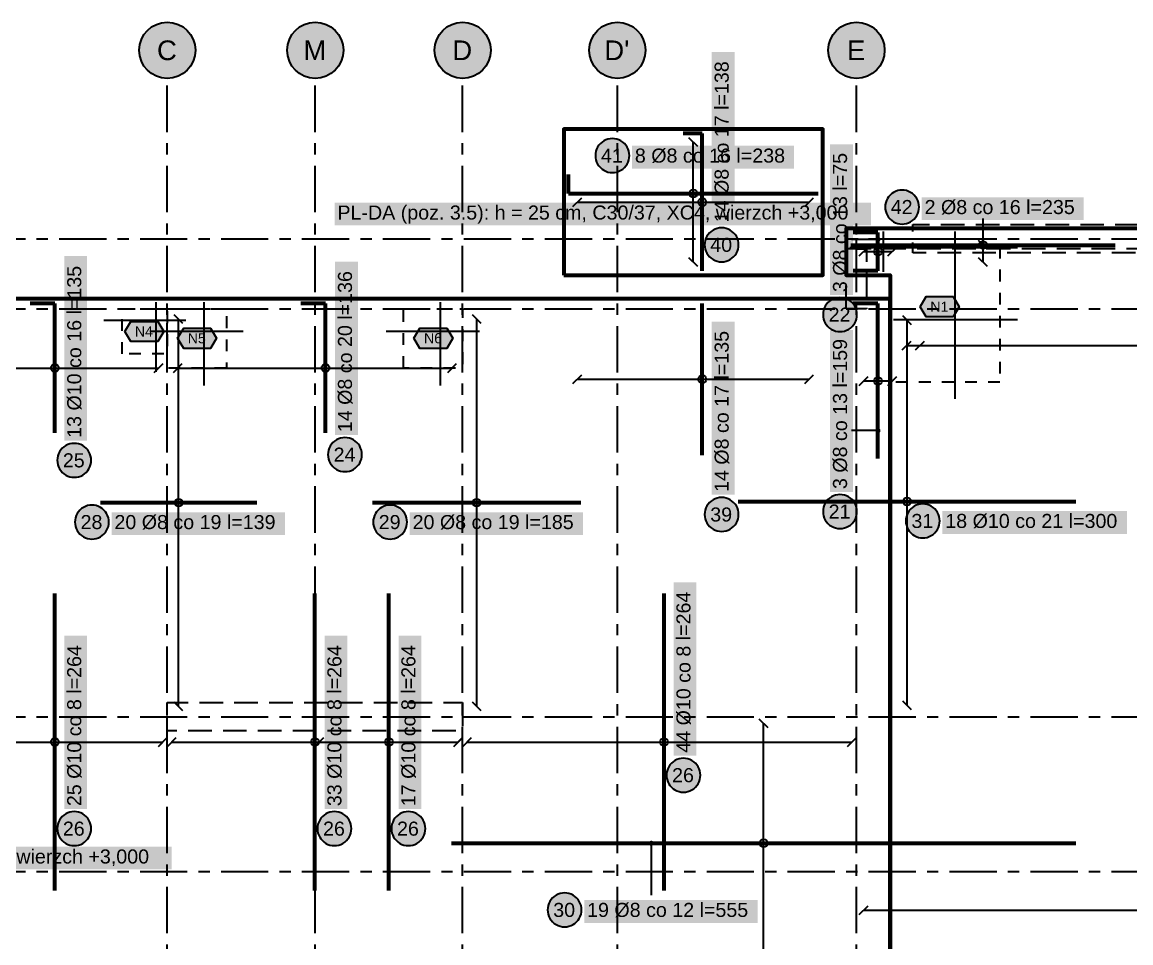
# Model space of a CAD drawing. Header units: metres. Extents: x -3.5 to 19.4, y -3 to 11.3.
# Drawn here: x 4.58 to 14.44, y 3.11 to 11.3 of the extents above; entities that cross this region are included whole.
import ezdxf

# ---------------------------------------------------------------- set-up
doc = ezdxf.new("R2010")
doc.units = ezdxf.units.M
for name, pattern in [('KRESKOWA', [5.25, 4.2, -1.05]), ('KRESKOWA_DROBNA', [3.15, 2.1, -1.05]), ('PUNKTOWA', [10.5, 8.4, -1.05, 0, -1.05])]:
    doc.linetypes.add(name, pattern=pattern)
for name, color, linetype, lineweight in [('A-MASKA', 7, 'Continuous', 18), ('A-OPISY', 2, 'Continuous', 25), ('K-KONSTR', 7, 'Continuous', 50), ('K-OSIE', 1, 'PUNKTOWA', 25), ('K-ZBROJENIE', 1, 'Continuous', 100), ('K-ZBROJENIE-OPIS', 2, 'Continuous', 25)]:
    doc.layers.add(name, color=color, linetype=linetype, lineweight=lineweight)
doc.styles.add('PL_ARIAL', font='arial.ttf')

msp = doc.modelspace()

# ---------------------------------------------------------------- hatches: boundary and pattern name
at = {"layer": 'A-MASKA', "true_color": 0xffffff}
for points in [[(10.9168, 9.4954), (10.9168, 11.0354), (10.7143, 11.0354), (10.7143, 9.4954)], [(10.0056, 9.9988), (11.4444, 9.9988), (11.4444, 10.2013), (10.0056, 10.2013)], [(11.9688, 8.8749), (11.9688, 10.2127), (11.7662, 10.2127), (11.7662, 8.8749)], [(7.3619, 9.4925), (12.1281, 9.4925), (12.1281, 9.695), (7.3619, 9.695)], [(12.5806, 9.5412), (14.0194, 9.5412), (14.0194, 9.7438), (12.5806, 9.7438)], [(5.1625, 7.5795), (5.1625, 9.2205), (4.96, 9.2205), (4.96, 7.5795)], [(7.5688, 7.63), (7.5688, 9.17), (7.3662, 9.17), (7.3662, 7.63)], [(10.9168, 7.098), (10.9168, 8.638), (10.7143, 8.638), (10.7143, 7.098)], [(11.9688, 7.124), (11.9688, 8.5628), (11.7662, 8.5628), (11.7662, 7.124)], [(5.38, 6.7406), (6.92, 6.7406), (6.92, 6.9431), (5.38, 6.9431)], [(8.03, 6.7406), (9.57, 6.7406), (9.57, 6.9431), (8.03, 6.9431)], [(12.7645, 6.7507), (14.4055, 6.7507), (14.4055, 6.9532), (12.7645, 6.9532)], [(10.5773, 4.7802), (10.5773, 6.3202), (10.3748, 6.3202), (10.3748, 4.7802)], [(5.1625, 4.305), (5.1625, 5.845), (4.96, 5.845), (4.96, 4.305)], [(7.475, 4.305), (7.475, 5.845), (7.2725, 5.845), (7.2725, 4.305)], [(8.1325, 4.305), (8.1325, 5.845), (7.93, 5.845), (7.93, 4.305)], [(1.3399, 3.7675), (5.9141, 3.7675), (5.9141, 3.97), (1.3399, 3.97)], [(9.581, 3.2925), (11.121, 3.2925), (11.121, 3.495), (9.581, 3.495)]]:
    msp.add_hatch(color=7, dxfattribs=at).paths.add_polyline_path(points)
at = {"layer": 'K-OSIE', "true_color": 0xffffff}
for points in [[(6.125, 11.05), (6.1229, 11.0826), (6.1165, 11.1147), (6.106, 11.1457), (6.0915, 11.175), (6.0733, 11.2022), (6.0518, 11.2268), (6.0272, 11.2483), (6, 11.2665), (5.9707, 11.281), (5.9397, 11.2915), (5.9076, 11.2979), (5.875, 11.3), (5.8424, 11.2979), (5.8103, 11.2915), (5.7793, 11.281), (5.75, 11.2665), (5.7228, 11.2483), (5.6982, 11.2268), (5.6767, 11.2022), (5.6585, 11.175), (5.644, 11.1457), (5.6335, 11.1147), (5.6271, 11.0826), (5.625, 11.05), (5.6271, 11.0174), (5.6335, 10.9853), (5.644, 10.9543), (5.6585, 10.925), (5.6767, 10.8978), (5.6982, 10.8732), (5.7228, 10.8517), (5.75, 10.8335), (5.7793, 10.819), (5.8103, 10.8085), (5.8424, 10.8021), (5.875, 10.8), (5.9076, 10.8021), (5.9397, 10.8085), (5.9707, 10.819), (6, 10.8335), (6.0272, 10.8517), (6.0518, 10.8732), (6.0733, 10.8978), (6.0915, 10.925), (6.106, 10.9543), (6.1165, 10.9853), (6.1229, 11.0174)], [(7.44, 11.05), (7.4379, 11.0826), (7.4315, 11.1147), (7.421, 11.1457), (7.4065, 11.175), (7.3883, 11.2022), (7.3668, 11.2268), (7.3422, 11.2483), (7.315, 11.2665), (7.2857, 11.281), (7.2547, 11.2915), (7.2226, 11.2979), (7.19, 11.3), (7.1574, 11.2979), (7.1253, 11.2915), (7.0943, 11.281), (7.065, 11.2665), (7.0378, 11.2483), (7.0132, 11.2268), (6.9917, 11.2022), (6.9735, 11.175), (6.959, 11.1457), (6.9485, 11.1147), (6.9421, 11.0826), (6.94, 11.05), (6.9421, 11.0174), (6.9485, 10.9853), (6.959, 10.9543), (6.9735, 10.925), (6.9917, 10.8978), (7.0132, 10.8732), (7.0378, 10.8517), (7.065, 10.8335), (7.0943, 10.819), (7.1253, 10.8085), (7.1574, 10.8021), (7.19, 10.8), (7.2226, 10.8021), (7.2547, 10.8085), (7.2857, 10.819), (7.315, 10.8335), (7.3422, 10.8517), (7.3668, 10.8732), (7.3883, 10.8978), (7.4065, 10.925), (7.421, 10.9543), (7.4315, 10.9853), (7.4379, 11.0174)], [(8.75, 11.05), (8.7479, 11.0826), (8.7415, 11.1147), (8.731, 11.1457), (8.7165, 11.175), (8.6983, 11.2022), (8.6768, 11.2268), (8.6522, 11.2483), (8.625, 11.2665), (8.5957, 11.281), (8.5647, 11.2915), (8.5326, 11.2979), (8.5, 11.3), (8.4674, 11.2979), (8.4353, 11.2915), (8.4043, 11.281), (8.375, 11.2665), (8.3478, 11.2483), (8.3232, 11.2268), (8.3017, 11.2022), (8.2835, 11.175), (8.269, 11.1457), (8.2585, 11.1147), (8.2521, 11.0826), (8.25, 11.05), (8.2521, 11.0174), (8.2585, 10.9853), (8.269, 10.9543), (8.2835, 10.925), (8.3017, 10.8978), (8.3232, 10.8732), (8.3478, 10.8517), (8.375, 10.8335), (8.4043, 10.819), (8.4353, 10.8085), (8.4674, 10.8021), (8.5, 10.8), (8.5326, 10.8021), (8.5647, 10.8085), (8.5957, 10.819), (8.625, 10.8335), (8.6522, 10.8517), (8.6768, 10.8732), (8.6983, 10.8978), (8.7165, 10.925), (8.731, 10.9543), (8.7415, 10.9853), (8.7479, 11.0174)], [(10.125, 11.05), (10.1229, 11.0826), (10.1165, 11.1147), (10.106, 11.1457), (10.0915, 11.175), (10.0733, 11.2022), (10.0518, 11.2268), (10.0272, 11.2483), (10, 11.2665), (9.9707, 11.281), (9.9397, 11.2915), (9.9076, 11.2979), (9.875, 11.3), (9.8424, 11.2979), (9.8103, 11.2915), (9.7793, 11.281), (9.75, 11.2665), (9.7228, 11.2483), (9.6982, 11.2268), (9.6767, 11.2022), (9.6585, 11.175), (9.644, 11.1457), (9.6335, 11.1147), (9.6271, 11.0826), (9.625, 11.05), (9.6271, 11.0174), (9.6335, 10.9853), (9.644, 10.9543), (9.6585, 10.925), (9.6767, 10.8978), (9.6982, 10.8732), (9.7228, 10.8517), (9.75, 10.8335), (9.7793, 10.819), (9.8103, 10.8085), (9.8424, 10.8021), (9.875, 10.8), (9.9076, 10.8021), (9.9397, 10.8085), (9.9707, 10.819), (10, 10.8335), (10.0272, 10.8517), (10.0518, 10.8732), (10.0733, 10.8978), (10.0915, 10.925), (10.106, 10.9543), (10.1165, 10.9853), (10.1229, 11.0174)], [(12.25, 11.05), (12.2479, 11.0826), (12.2415, 11.1147), (12.231, 11.1457), (12.2165, 11.175), (12.1983, 11.2022), (12.1768, 11.2268), (12.1522, 11.2483), (12.125, 11.2665), (12.0957, 11.281), (12.0647, 11.2915), (12.0326, 11.2979), (12, 11.3), (11.9674, 11.2979), (11.9353, 11.2915), (11.9043, 11.281), (11.875, 11.2665), (11.8478, 11.2483), (11.8232, 11.2268), (11.8017, 11.2022), (11.7835, 11.175), (11.769, 11.1457), (11.7585, 11.1147), (11.7521, 11.0826), (11.75, 11.05), (11.7521, 11.0174), (11.7585, 10.9853), (11.769, 10.9543), (11.7835, 10.925), (11.8017, 10.8978), (11.8232, 10.8732), (11.8478, 10.8517), (11.875, 10.8335), (11.9043, 10.819), (11.9353, 10.8085), (11.9674, 10.8021), (12, 10.8), (12.0326, 10.8021), (12.0647, 10.8085), (12.0957, 10.819), (12.125, 10.8335), (12.1522, 10.8517), (12.1768, 10.8732), (12.1983, 10.8978), (12.2165, 10.925), (12.231, 10.9543), (12.2415, 10.9853), (12.2479, 11.0174)]]:
    msp.add_hatch(color=7, dxfattribs=at).paths.add_polyline_path(points)
at = {"layer": 'K-ZBROJENIE-OPIS', "true_color": 0xffffff}
for points in [[(9.9816, 10.1138), (9.9803, 10.1335), (9.9765, 10.1528), (9.9701, 10.1716), (9.9614, 10.1893), (9.9504, 10.2057), (9.9374, 10.2206), (9.9225, 10.2336), (9.9061, 10.2446), (9.8884, 10.2533), (9.8697, 10.2596), (9.8503, 10.2635), (9.8306, 10.2648), (9.8108, 10.2635), (9.7915, 10.2596), (9.7728, 10.2533), (9.755, 10.2446), (9.7386, 10.2336), (9.7238, 10.2206), (9.7107, 10.2057), (9.6998, 10.1893), (9.691, 10.1716), (9.6847, 10.1528), (9.6808, 10.1335), (9.6795, 10.1138), (9.6808, 10.094), (9.6847, 10.0747), (9.691, 10.0559), (9.6998, 10.0382), (9.7107, 10.0218), (9.7238, 10.0069), (9.7386, 9.9939), (9.755, 9.9829), (9.7728, 9.9742), (9.7915, 9.9679), (9.8108, 9.964), (9.8306, 9.9627), (9.8503, 9.964), (9.8697, 9.9679), (9.8884, 9.9742), (9.9061, 9.9829), (9.9225, 9.9939), (9.9374, 10.0069), (9.9504, 10.0218), (9.9614, 10.0382), (9.9701, 10.0559), (9.9765, 10.0747), (9.9803, 10.094)], [(12.5566, 9.6562), (12.5553, 9.676), (12.5515, 9.6953), (12.5451, 9.7141), (12.5364, 9.7318), (12.5254, 9.7482), (12.5124, 9.7631), (12.4975, 9.7761), (12.4811, 9.7871), (12.4634, 9.7958), (12.4447, 9.8021), (12.4253, 9.806), (12.4056, 9.8073), (12.3858, 9.806), (12.3665, 9.8021), (12.3478, 9.7958), (12.33, 9.7871), (12.3136, 9.7761), (12.2988, 9.7631), (12.2857, 9.7482), (12.2748, 9.7318), (12.266, 9.7141), (12.2597, 9.6953), (12.2558, 9.676), (12.2545, 9.6562), (12.2558, 9.6365), (12.2597, 9.6172), (12.266, 9.5984), (12.2748, 9.5807), (12.2857, 9.5643), (12.2988, 9.5494), (12.3136, 9.5364), (12.33, 9.5254), (12.3478, 9.5167), (12.3665, 9.5104), (12.3858, 9.5065), (12.4056, 9.5052), (12.4253, 9.5065), (12.4447, 9.5104), (12.4634, 9.5167), (12.4811, 9.5254), (12.4975, 9.5364), (12.5124, 9.5494), (12.5254, 9.5643), (12.5364, 9.5807), (12.5451, 9.5984), (12.5515, 9.6172), (12.5553, 9.6365)], [(10.9528, 9.3204), (10.9515, 9.3402), (10.9477, 9.3595), (10.9413, 9.3782), (10.9326, 9.396), (10.9216, 9.4124), (10.9086, 9.4272), (10.8937, 9.4403), (10.8773, 9.4512), (10.8596, 9.46), (10.8409, 9.4663), (10.8215, 9.4702), (10.8018, 9.4715), (10.7821, 9.4702), (10.7627, 9.4663), (10.744, 9.46), (10.7263, 9.4512), (10.7098, 9.4403), (10.695, 9.4272), (10.682, 9.4124), (10.671, 9.396), (10.6622, 9.3782), (10.6559, 9.3595), (10.652, 9.3402), (10.6507, 9.3204), (10.652, 9.3007), (10.6559, 9.2813), (10.6622, 9.2626), (10.671, 9.2449), (10.682, 9.2285), (10.695, 9.2136), (10.7098, 9.2006), (10.7263, 9.1896), (10.744, 9.1809), (10.7627, 9.1745), (10.7821, 9.1707), (10.8018, 9.1694), (10.8215, 9.1707), (10.8409, 9.1745), (10.8596, 9.1809), (10.8773, 9.1896), (10.8937, 9.2006), (10.9086, 9.2136), (10.9216, 9.2285), (10.9326, 9.2449), (10.9413, 9.2626), (10.9477, 9.2813), (10.9515, 9.3007)], [(12.0048, 8.6999), (12.0035, 8.7196), (11.9996, 8.739), (11.9933, 8.7577), (11.9846, 8.7754), (11.9736, 8.7918), (11.9606, 8.8067), (11.9457, 8.8197), (11.9293, 8.8307), (11.9116, 8.8394), (11.8928, 8.8458), (11.8735, 8.8496), (11.8537, 8.8509), (11.834, 8.8496), (11.8147, 8.8458), (11.7959, 8.8394), (11.7782, 8.8307), (11.7618, 8.8197), (11.7469, 8.8067), (11.7339, 8.7918), (11.7229, 8.7754), (11.7142, 8.7577), (11.7079, 8.739), (11.704, 8.7196), (11.7027, 8.6999), (11.704, 8.6802), (11.7079, 8.6608), (11.7142, 8.6421), (11.7229, 8.6244), (11.7339, 8.6079), (11.7469, 8.5931), (11.7618, 8.5801), (11.7782, 8.5691), (11.7959, 8.5603), (11.8147, 8.554), (11.834, 8.5501), (11.8537, 8.5488), (11.8735, 8.5501), (11.8928, 8.554), (11.9116, 8.5603), (11.9293, 8.5691), (11.9457, 8.5801), (11.9606, 8.5931), (11.9736, 8.6079), (11.9846, 8.6244), (11.9933, 8.6421), (11.9996, 8.6608), (12.0035, 8.6802)], [(12.5664, 8.77), (12.6204, 8.86), (12.8596, 8.86), (12.9136, 8.77), (12.8596, 8.68), (12.6204, 8.68)], [(5.4964, 8.55), (5.5504, 8.64), (5.7896, 8.64), (5.8436, 8.55), (5.7896, 8.46), (5.5504, 8.46)], [(5.9664, 8.49), (6.0204, 8.58), (6.2596, 8.58), (6.3136, 8.49), (6.2596, 8.4), (6.0204, 8.4)], [(8.0664, 8.49), (8.1204, 8.58), (8.3596, 8.58), (8.4136, 8.49), (8.3596, 8.4), (8.1204, 8.4)], [(7.6048, 7.455), (7.6035, 7.4748), (7.5996, 7.4941), (7.5933, 7.5128), (7.5846, 7.5306), (7.5736, 7.547), (7.5606, 7.5618), (7.5457, 7.5749), (7.5293, 7.5858), (7.5116, 7.5946), (7.4928, 7.6009), (7.4735, 7.6048), (7.4538, 7.6061), (7.434, 7.6048), (7.4147, 7.6009), (7.3959, 7.5946), (7.3782, 7.5858), (7.3618, 7.5749), (7.3469, 7.5618), (7.3339, 7.547), (7.3229, 7.5306), (7.3142, 7.5128), (7.3079, 7.4941), (7.304, 7.4748), (7.3027, 7.455), (7.304, 7.4353), (7.3079, 7.4159), (7.3142, 7.3972), (7.3229, 7.3795), (7.3339, 7.3631), (7.3469, 7.3482), (7.3618, 7.3352), (7.3782, 7.3242), (7.3959, 7.3155), (7.4147, 7.3091), (7.434, 7.3053), (7.4538, 7.304), (7.4735, 7.3053), (7.4928, 7.3091), (7.5116, 7.3155), (7.5293, 7.3242), (7.5457, 7.3352), (7.5606, 7.3482), (7.5736, 7.3631), (7.5846, 7.3795), (7.5933, 7.3972), (7.5996, 7.4159), (7.6035, 7.4353)], [(5.1985, 7.4045), (5.1972, 7.4242), (5.1934, 7.4436), (5.187, 7.4623), (5.1783, 7.48), (5.1673, 7.4965), (5.1543, 7.5113), (5.1394, 7.5243), (5.123, 7.5353), (5.1053, 7.5441), (5.0866, 7.5504), (5.0672, 7.5543), (5.0475, 7.5556), (5.0278, 7.5543), (5.0084, 7.5504), (4.9897, 7.5441), (4.972, 7.5353), (4.9556, 7.5243), (4.9407, 7.5113), (4.9277, 7.4965), (4.9167, 7.48), (4.908, 7.4623), (4.9016, 7.4436), (4.8978, 7.4242), (4.8965, 7.4045), (4.8978, 7.3848), (4.9016, 7.3654), (4.908, 7.3467), (4.9167, 7.329), (4.9277, 7.3126), (4.9407, 7.2977), (4.9556, 7.2847), (4.972, 7.2737), (4.9897, 7.265), (5.0084, 7.2586), (5.0278, 7.2548), (5.0475, 7.2535), (5.0672, 7.2548), (5.0866, 7.2586), (5.1053, 7.265), (5.123, 7.2737), (5.1394, 7.2847), (5.1543, 7.2977), (5.1673, 7.3126), (5.1783, 7.329), (5.187, 7.3467), (5.1934, 7.3654), (5.1972, 7.3848)], [(12.0048, 6.949), (12.0035, 6.9687), (11.9996, 6.9881), (11.9933, 7.0068), (11.9846, 7.0245), (11.9736, 7.0409), (11.9606, 7.0558), (11.9457, 7.0688), (11.9293, 7.0798), (11.9116, 7.0885), (11.8928, 7.0949), (11.8735, 7.0987), (11.8537, 7.1), (11.834, 7.0987), (11.8147, 7.0949), (11.7959, 7.0885), (11.7782, 7.0798), (11.7618, 7.0688), (11.7469, 7.0558), (11.7339, 7.0409), (11.7229, 7.0245), (11.7142, 7.0068), (11.7079, 6.9881), (11.704, 6.9687), (11.7027, 6.949), (11.704, 6.9292), (11.7079, 6.9099), (11.7142, 6.8912), (11.7229, 6.8734), (11.7339, 6.857), (11.7469, 6.8422), (11.7618, 6.8291), (11.7782, 6.8182), (11.7959, 6.8094), (11.8147, 6.8031), (11.834, 6.7992), (11.8537, 6.7979), (11.8735, 6.7992), (11.8928, 6.8031), (11.9116, 6.8094), (11.9293, 6.8182), (11.9457, 6.8291), (11.9606, 6.8422), (11.9736, 6.857), (11.9846, 6.8734), (11.9933, 6.8912), (11.9996, 6.9099), (12.0035, 6.9292)], [(5.3561, 6.8556), (5.3548, 6.8753), (5.3509, 6.8947), (5.3446, 6.9134), (5.3358, 6.9311), (5.3249, 6.9476), (5.3118, 6.9624), (5.297, 6.9755), (5.2806, 6.9864), (5.2628, 6.9952), (5.2441, 7.0015), (5.2248, 7.0054), (5.205, 7.0067), (5.1853, 7.0054), (5.1659, 7.0015), (5.1472, 6.9952), (5.1295, 6.9864), (5.1131, 6.9755), (5.0982, 6.9624), (5.0852, 6.9476), (5.0742, 6.9311), (5.0655, 6.9134), (5.0591, 6.8947), (5.0553, 6.8753), (5.054, 6.8556), (5.0553, 6.8359), (5.0591, 6.8165), (5.0655, 6.7978), (5.0742, 6.7801), (5.0852, 6.7637), (5.0982, 6.7488), (5.1131, 6.7358), (5.1295, 6.7248), (5.1472, 6.7161), (5.1659, 6.7097), (5.1853, 6.7059), (5.205, 6.7046), (5.2248, 6.7059), (5.2441, 6.7097), (5.2628, 6.7161), (5.2806, 6.7248), (5.297, 6.7358), (5.3118, 6.7488), (5.3249, 6.7637), (5.3358, 6.7801), (5.3446, 6.7978), (5.3509, 6.8165), (5.3548, 6.8359)], [(8.0061, 6.8556), (8.0048, 6.8753), (8.0009, 6.8947), (7.9946, 6.9134), (7.9858, 6.9311), (7.9749, 6.9476), (7.9618, 6.9624), (7.947, 6.9755), (7.9306, 6.9864), (7.9128, 6.9952), (7.8941, 7.0015), (7.8748, 7.0054), (7.855, 7.0067), (7.8353, 7.0054), (7.8159, 7.0015), (7.7972, 6.9952), (7.7795, 6.9864), (7.7631, 6.9755), (7.7482, 6.9624), (7.7352, 6.9476), (7.7242, 6.9311), (7.7155, 6.9134), (7.7091, 6.8947), (7.7053, 6.8753), (7.704, 6.8556), (7.7053, 6.8359), (7.7091, 6.8165), (7.7155, 6.7978), (7.7242, 6.7801), (7.7352, 6.7637), (7.7482, 6.7488), (7.7631, 6.7358), (7.7795, 6.7248), (7.7972, 6.7161), (7.8159, 6.7097), (7.8353, 6.7059), (7.855, 6.7046), (7.8748, 6.7059), (7.8941, 6.7097), (7.9128, 6.7161), (7.9306, 6.7248), (7.947, 6.7358), (7.9618, 6.7488), (7.9749, 6.7637), (7.9858, 6.7801), (7.9946, 6.7978), (8.0009, 6.8165), (8.0048, 6.8359)], [(10.9528, 6.923), (10.9515, 6.9428), (10.9477, 6.9621), (10.9413, 6.9808), (10.9326, 6.9986), (10.9216, 7.015), (10.9086, 7.0298), (10.8937, 7.0429), (10.8773, 7.0538), (10.8596, 7.0626), (10.8409, 7.0689), (10.8215, 7.0728), (10.8018, 7.0741), (10.7821, 7.0728), (10.7627, 7.0689), (10.744, 7.0626), (10.7263, 7.0538), (10.7098, 7.0429), (10.695, 7.0298), (10.682, 7.015), (10.671, 6.9986), (10.6622, 6.9808), (10.6559, 6.9621), (10.652, 6.9428), (10.6507, 6.923), (10.652, 6.9033), (10.6559, 6.8839), (10.6622, 6.8652), (10.671, 6.8475), (10.682, 6.8311), (10.695, 6.8162), (10.7098, 6.8032), (10.7263, 6.7922), (10.744, 6.7835), (10.7627, 6.7771), (10.7821, 6.7733), (10.8018, 6.772), (10.8215, 6.7733), (10.8409, 6.7771), (10.8596, 6.7835), (10.8773, 6.7922), (10.8937, 6.8032), (10.9086, 6.8162), (10.9216, 6.8311), (10.9326, 6.8475), (10.9413, 6.8652), (10.9477, 6.8839), (10.9515, 6.9033)], [(12.7406, 6.8657), (12.7393, 6.8854), (12.7354, 6.9048), (12.7291, 6.9235), (12.7203, 6.9412), (12.7093, 6.9576), (12.6963, 6.9725), (12.6815, 6.9855), (12.665, 6.9965), (12.6473, 7.0052), (12.6286, 7.0116), (12.6092, 7.0154), (12.5895, 7.0167), (12.5698, 7.0154), (12.5504, 7.0116), (12.5317, 7.0052), (12.514, 6.9965), (12.4976, 6.9855), (12.4827, 6.9725), (12.4697, 6.9576), (12.4587, 6.9412), (12.45, 6.9235), (12.4436, 6.9048), (12.4398, 6.8854), (12.4385, 6.8657), (12.4398, 6.846), (12.4436, 6.8266), (12.45, 6.8079), (12.4587, 6.7902), (12.4697, 6.7737), (12.4827, 6.7589), (12.4976, 6.7459), (12.514, 6.7349), (12.5317, 6.7262), (12.5504, 6.7198), (12.5698, 6.7159), (12.5895, 6.7147), (12.6092, 6.7159), (12.6286, 6.7198), (12.6473, 6.7262), (12.665, 6.7349), (12.6815, 6.7459), (12.6963, 6.7589), (12.7093, 6.7737), (12.7203, 6.7902), (12.7291, 6.8079), (12.7354, 6.8266), (12.7393, 6.846)], [(10.6133, 4.6052), (10.612, 4.625), (10.6082, 4.6443), (10.6018, 4.663), (10.5931, 4.6808), (10.5821, 4.6972), (10.5691, 4.712), (10.5542, 4.7251), (10.5378, 4.736), (10.5201, 4.7448), (10.5014, 4.7511), (10.482, 4.755), (10.4623, 4.7563), (10.4426, 4.755), (10.4232, 4.7511), (10.4045, 4.7448), (10.3868, 4.736), (10.3703, 4.7251), (10.3555, 4.712), (10.3424, 4.6972), (10.3315, 4.6808), (10.3227, 4.663), (10.3164, 4.6443), (10.3125, 4.625), (10.3112, 4.6052), (10.3125, 4.5855), (10.3164, 4.5661), (10.3227, 4.5474), (10.3315, 4.5297), (10.3424, 4.5133), (10.3555, 4.4984), (10.3703, 4.4854), (10.3868, 4.4744), (10.4045, 4.4657), (10.4232, 4.4593), (10.4426, 4.4555), (10.4623, 4.4542), (10.482, 4.4555), (10.5014, 4.4593), (10.5201, 4.4657), (10.5378, 4.4744), (10.5542, 4.4854), (10.5691, 4.4984), (10.5821, 4.5133), (10.5931, 4.5297), (10.6018, 4.5474), (10.6082, 4.5661), (10.612, 4.5855)], [(5.1985, 4.13), (5.1972, 4.1498), (5.1934, 4.1691), (5.187, 4.1878), (5.1783, 4.2056), (5.1673, 4.222), (5.1543, 4.2368), (5.1394, 4.2499), (5.123, 4.2608), (5.1053, 4.2696), (5.0866, 4.2759), (5.0672, 4.2798), (5.0475, 4.2811), (5.0278, 4.2798), (5.0084, 4.2759), (4.9897, 4.2696), (4.972, 4.2608), (4.9556, 4.2499), (4.9407, 4.2368), (4.9277, 4.222), (4.9167, 4.2056), (4.908, 4.1878), (4.9016, 4.1691), (4.8978, 4.1498), (4.8965, 4.13), (4.8978, 4.1103), (4.9016, 4.0909), (4.908, 4.0722), (4.9167, 4.0545), (4.9277, 4.0381), (4.9407, 4.0232), (4.9556, 4.0102), (4.972, 3.9992), (4.9897, 3.9905), (5.0084, 3.9841), (5.0278, 3.9803), (5.0475, 3.979), (5.0672, 3.9803), (5.0866, 3.9841), (5.1053, 3.9905), (5.123, 3.9992), (5.1394, 4.0102), (5.1543, 4.0232), (5.1673, 4.0381), (5.1783, 4.0545), (5.187, 4.0722), (5.1934, 4.0909), (5.1972, 4.1103)], [(7.511, 4.13), (7.5097, 4.1498), (7.5059, 4.1691), (7.4995, 4.1878), (7.4908, 4.2056), (7.4798, 4.222), (7.4668, 4.2368), (7.4519, 4.2499), (7.4355, 4.2608), (7.4178, 4.2696), (7.3991, 4.2759), (7.3797, 4.2798), (7.36, 4.2811), (7.3403, 4.2798), (7.3209, 4.2759), (7.3022, 4.2696), (7.2845, 4.2608), (7.2681, 4.2499), (7.2532, 4.2368), (7.2402, 4.222), (7.2292, 4.2056), (7.2205, 4.1878), (7.2141, 4.1691), (7.2103, 4.1498), (7.209, 4.13), (7.2103, 4.1103), (7.2141, 4.0909), (7.2205, 4.0722), (7.2292, 4.0545), (7.2402, 4.0381), (7.2532, 4.0232), (7.2681, 4.0102), (7.2845, 3.9992), (7.3022, 3.9905), (7.3209, 3.9841), (7.3403, 3.9803), (7.36, 3.979), (7.3797, 3.9803), (7.3991, 3.9841), (7.4178, 3.9905), (7.4355, 3.9992), (7.4519, 4.0102), (7.4668, 4.0232), (7.4798, 4.0381), (7.4908, 4.0545), (7.4995, 4.0722), (7.5059, 4.0909), (7.5097, 4.1103)], [(8.1685, 4.13), (8.1672, 4.1498), (8.1634, 4.1691), (8.157, 4.1878), (8.1483, 4.2056), (8.1373, 4.222), (8.1243, 4.2368), (8.1094, 4.2499), (8.093, 4.2608), (8.0753, 4.2696), (8.0566, 4.2759), (8.0372, 4.2798), (8.0175, 4.2811), (7.9978, 4.2798), (7.9784, 4.2759), (7.9597, 4.2696), (7.942, 4.2608), (7.9256, 4.2499), (7.9107, 4.2368), (7.8977, 4.222), (7.8867, 4.2056), (7.878, 4.1878), (7.8716, 4.1691), (7.8678, 4.1498), (7.8665, 4.13), (7.8678, 4.1103), (7.8716, 4.0909), (7.878, 4.0722), (7.8867, 4.0545), (7.8977, 4.0381), (7.9107, 4.0232), (7.9256, 4.0102), (7.942, 3.9992), (7.9597, 3.9905), (7.9784, 3.9841), (7.9978, 3.9803), (8.0175, 3.979), (8.0372, 3.9803), (8.0566, 3.9841), (8.0753, 3.9905), (8.093, 3.9992), (8.1094, 4.0102), (8.1243, 4.0232), (8.1373, 4.0381), (8.1483, 4.0545), (8.157, 4.0722), (8.1634, 4.0909), (8.1672, 4.1103)], [(9.5571, 3.4075), (9.5558, 3.4272), (9.5519, 3.4466), (9.5456, 3.4653), (9.5368, 3.483), (9.5259, 3.4994), (9.5128, 3.5143), (9.498, 3.5273), (9.4816, 3.5383), (9.4638, 3.547), (9.4451, 3.5534), (9.4258, 3.5572), (9.406, 3.5585), (9.3863, 3.5572), (9.3669, 3.5534), (9.3482, 3.547), (9.3305, 3.5383), (9.3141, 3.5273), (9.2992, 3.5143), (9.2862, 3.4994), (9.2752, 3.483), (9.2665, 3.4653), (9.2601, 3.4466), (9.2563, 3.4272), (9.255, 3.4075), (9.2563, 3.3878), (9.2601, 3.3684), (9.2665, 3.3497), (9.2752, 3.332), (9.2862, 3.3156), (9.2992, 3.3007), (9.3141, 3.2877), (9.3305, 3.2767), (9.3482, 3.268), (9.3669, 3.2616), (9.3863, 3.2578), (9.406, 3.2565), (9.4258, 3.2578), (9.4451, 3.2616), (9.4638, 3.268), (9.4816, 3.2767), (9.498, 3.2877), (9.5128, 3.3007), (9.5259, 3.3156), (9.5368, 3.332), (9.5456, 3.3497), (9.5519, 3.3684), (9.5558, 3.3878)]]:
    msp.add_hatch(color=7, dxfattribs=at).paths.add_polyline_path(points)
at = {"layer": 'K-ZBROJENIE-OPIS', "true_color": 0x000000}
for points in [[(10.5725, 9.7763), (10.5717, 9.7821), (10.5695, 9.7875), (10.5659, 9.7922), (10.5613, 9.7957), (10.5558, 9.798), (10.55, 9.7988), (10.5442, 9.798), (10.5388, 9.7957), (10.5341, 9.7922), (10.5305, 9.7875), (10.5283, 9.7821), (10.5275, 9.7763), (10.5283, 9.7704), (10.5305, 9.765), (10.5341, 9.7603), (10.5388, 9.7568), (10.5442, 9.7545), (10.55, 9.7538), (10.5558, 9.7545), (10.5613, 9.7568), (10.5659, 9.7603), (10.5695, 9.765), (10.5717, 9.7704)], [(12.2138, 9.3688), (12.213, 9.3746), (12.2107, 9.3801), (12.2072, 9.3847), (12.2025, 9.3883), (12.1971, 9.3905), (12.1913, 9.3913), (12.1854, 9.3905), (12.18, 9.3883), (12.1753, 9.3847), (12.1718, 9.3801), (12.1695, 9.3746), (12.1687, 9.3688), (12.1695, 9.363), (12.1718, 9.3575), (12.1753, 9.3529), (12.18, 9.3493), (12.1854, 9.3471), (12.1913, 9.3463), (12.1971, 9.3471), (12.2025, 9.3493), (12.2072, 9.3529), (12.2107, 9.3575), (12.213, 9.363)], [(13.1475, 9.3187), (13.1467, 9.3246), (13.1445, 9.33), (13.1409, 9.3347), (13.1363, 9.3382), (13.1308, 9.3405), (13.125, 9.3413), (13.1192, 9.3405), (13.1137, 9.3382), (13.1091, 9.3347), (13.1055, 9.33), (13.1033, 9.3246), (13.1025, 9.3187), (13.1033, 9.3129), (13.1055, 9.3075), (13.1091, 9.3028), (13.1137, 9.2993), (13.1192, 9.297), (13.125, 9.2962), (13.1308, 9.297), (13.1363, 9.2993), (13.1409, 9.3028), (13.1445, 9.3075), (13.1467, 9.3129)], [(12.2138, 7.6684), (12.213, 7.6742), (12.2107, 7.6796), (12.2072, 7.6843), (12.2025, 7.6879), (12.1971, 7.6901), (12.1913, 7.6909), (12.1854, 7.6901), (12.18, 7.6879), (12.1753, 7.6843), (12.1718, 7.6796), (12.1695, 7.6742), (12.1687, 7.6684), (12.1695, 7.6626), (12.1718, 7.6571), (12.1753, 7.6525), (12.18, 7.6489), (12.1854, 7.6467), (12.1913, 7.6459), (12.1971, 7.6467), (12.2025, 7.6489), (12.2072, 7.6525), (12.2107, 7.6571), (12.213, 7.6626)], [(10.1985, 4), (10.1977, 4.0058), (10.1955, 4.0113), (10.1919, 4.0159), (10.1873, 4.0195), (10.1818, 4.0217), (10.176, 4.0225), (10.1702, 4.0217), (10.1647, 4.0195), (10.1601, 4.0159), (10.1565, 4.0113), (10.1543, 4.0058), (10.1535, 4), (10.1543, 3.9942), (10.1565, 3.9888), (10.1601, 3.9841), (10.1647, 3.9805), (10.1702, 3.9783), (10.176, 3.9775), (10.1818, 3.9783), (10.1873, 3.9805), (10.1919, 3.9841), (10.1955, 3.9888), (10.1977, 3.9942)]]:
    msp.add_hatch(color=7, dxfattribs=at).paths.add_polyline_path(points)

# ---------------------------------------------------------------- linework, layer by layer
at = {"layer": 'K-KONSTR', "lineweight": 70, "ltscale": 0.05}
for points in [[(9.4, 9.05), (11.7, 9.05), (11.7, 10.35), (9.4, 10.35)], [(12.3, -0.09), (18.465, -0.09), (18.465, 9.465), (11.91, 9.465), (11.91, 9.05), (12.3, 9.05)], [(-0.09, -0.09), (12.3, -0.09), (12.3, 8.84), (-0.09, 8.84)]]:
    msp.add_lwpolyline(points, close=True, dxfattribs=at)
at = {"layer": 'K-KONSTR', "linetype": 'KRESKOWA', "lineweight": 35, "ltscale": 0.05, "flags": 128}
for points in [[(11.91, 9.465), (18.285, 9.465), (18.285, 9.285), (11.91, 9.285)], [(17.95, 9.5), (17.95, 9.25), (12.5, 9.25), (12.5, 9.5)], [(11.91, 8.75), (11.91, 8.84), (11.91, 9.285), (12.09, 9.285), (12.09, 8.75)], [(8.5, 5.25), (8.5, 5), (5.875, 5), (5.875, 5.25)]]:
    msp.add_lwpolyline(points, close=True, dxfattribs=at)
at = {"layer": 'K-OSIE', "linetype": 'PUNKTOWA', "lineweight": 35, "ltscale": 0.049096, "flags": 128}
for points in [[(5.875, -2.5), (5.875, 10.8)], [(7.19, -2.5), (7.19, 10.8)], [(8.5, -2.5), (8.5, 10.8)], [(9.875, -2.5), (9.875, 10.8)], [(12, -2.5), (12, 10.8)]]:
    msp.add_lwpolyline(points, dxfattribs=at)
at = {"layer": 'K-OSIE', "linetype": 'PUNKTOWA', "lineweight": 35, "ltscale": 0.049932, "flags": 128}
for points in [[(-3, 9.375), (18.915, 9.375)], [(-3, 8.75), (18.915, 8.75)], [(-3, 5.125), (18.915, 5.125)], [(-3, 3.75), (18.915, 3.75)]]:
    msp.add_lwpolyline(points, dxfattribs=at)
at = {"layer": 'K-OSIE', "linetype": 'Continuous', "lineweight": 35, "ltscale": 0.05}
for centre in [(5.875, 11.05), (7.19, 11.05), (8.5, 11.05), (9.875, 11.05), (12, 11.05)]:
    msp.add_circle(centre, 0.25, dxfattribs=at)
at = {"layer": 'K-ZBROJENIE', "lineweight": 70, "ltscale": 0.05}
for points in [[(10.6293, 10.31), (10.4593, 10.31)], [(10.6293, 9.09), (10.6293, 10.31)], [(9.44, 9.7763), (9.44, 9.9463)], [(9.44, 9.7763), (11.66, 9.7763)], [(12.1913, 9.43), (11.9712, 9.43)], [(12.1913, 9.09), (12.1913, 9.43)], [(11.95, 9.3187), (14.3, 9.3187)], [(12.1913, 9.09), (11.9712, 9.09)], [(4.875, 8.8), (4.655, 8.8)], [(4.875, 7.65), (4.875, 8.8)], [(7.2812, 8.8), (7.0613, 8.8)], [(7.2812, 7.65), (7.2812, 8.8)], [(10.6293, 7.45), (10.6293, 8.8)], [(12.1913, 8.8), (11.9712, 8.8)], [(12.1913, 7.42), (12.1913, 8.8)], [(5.28, 7.0281), (6.67, 7.0281)], [(7.7, 7.0281), (9.55, 7.0281)], [(10.95, 7.0382), (13.95, 7.0382)], [(4.875, 3.58), (4.875, 6.22)], [(7.1875, 3.58), (7.1875, 6.22)], [(7.845, 3.58), (7.845, 6.22)], [(10.2898, 3.58), (10.2898, 6.22)], [(8.4, 4), (13.95, 4)]]:
    msp.add_lwpolyline(points, dxfattribs=at)
at = {"layer": 'K-ZBROJENIE', "lineweight": 35, "ltscale": 0.05}
for points in [[(12.2391, 9.08), (12.2391, 9.44)], [(12.8766, 7.95), (12.8766, 9.44)], [(11.94, 9.2953), (13.43, 9.2953)], [(5.775, 8.19), (5.775, 8.81)], [(6.2031, 8.07), (6.2031, 8.81)], [(8.3031, 8.07), (8.3031, 8.81)], [(5.31, 8.65), (6.04, 8.65)], [(12.33, 8.6578), (13.43, 8.6578)], [(5.72, 8.5531), (6.55, 8.5531)], [(7.82, 8.5531), (8.65, 8.5531)]]:
    msp.add_lwpolyline(points, dxfattribs=at)
at = {"layer": 'K-ZBROJENIE-OPIS', "lineweight": 35, "ltscale": 0.05}
for points in [[(9.9816, 10.1138), (9.9803, 10.1335), (9.9765, 10.1528), (9.9701, 10.1716), (9.9614, 10.1893), (9.9504, 10.2057), (9.9374, 10.2206), (9.9225, 10.2336), (9.9061, 10.2446), (9.8884, 10.2533), (9.8697, 10.2596), (9.8503, 10.2635), (9.8306, 10.2648), (9.8108, 10.2635), (9.7915, 10.2596), (9.7728, 10.2533), (9.755, 10.2446), (9.7386, 10.2336), (9.7238, 10.2206), (9.7107, 10.2057), (9.6998, 10.1893), (9.691, 10.1716), (9.6847, 10.1528), (9.6808, 10.1335), (9.6795, 10.1138), (9.6808, 10.094), (9.6847, 10.0747), (9.691, 10.0559), (9.6998, 10.0382), (9.7107, 10.0218), (9.7238, 10.0069), (9.7386, 9.9939), (9.755, 9.9829), (9.7728, 9.9742), (9.7915, 9.9679), (9.8108, 9.964), (9.8306, 9.9627), (9.8503, 9.964), (9.8697, 9.9679), (9.8884, 9.9742), (9.9061, 9.9829), (9.9225, 9.9939), (9.9374, 10.0069), (9.9504, 10.0218), (9.9614, 10.0382), (9.9701, 10.0559), (9.9765, 10.0747), (9.9803, 10.094)], [(12.5566, 9.6562), (12.5553, 9.676), (12.5515, 9.6953), (12.5451, 9.7141), (12.5364, 9.7318), (12.5254, 9.7482), (12.5124, 9.7631), (12.4975, 9.7761), (12.4811, 9.7871), (12.4634, 9.7958), (12.4447, 9.8021), (12.4253, 9.806), (12.4056, 9.8073), (12.3858, 9.806), (12.3665, 9.8021), (12.3478, 9.7958), (12.33, 9.7871), (12.3136, 9.7761), (12.2988, 9.7631), (12.2857, 9.7482), (12.2748, 9.7318), (12.266, 9.7141), (12.2597, 9.6953), (12.2558, 9.676), (12.2545, 9.6562), (12.2558, 9.6365), (12.2597, 9.6172), (12.266, 9.5984), (12.2748, 9.5807), (12.2857, 9.5643), (12.2988, 9.5494), (12.3136, 9.5364), (12.33, 9.5254), (12.3478, 9.5167), (12.3665, 9.5104), (12.3858, 9.5065), (12.4056, 9.5052), (12.4253, 9.5065), (12.4447, 9.5104), (12.4634, 9.5167), (12.4811, 9.5254), (12.4975, 9.5364), (12.5124, 9.5494), (12.5254, 9.5643), (12.5364, 9.5807), (12.5451, 9.5984), (12.5515, 9.6172), (12.5553, 9.6365)], [(10.9528, 9.3204), (10.9515, 9.3402), (10.9477, 9.3595), (10.9413, 9.3782), (10.9326, 9.396), (10.9216, 9.4124), (10.9086, 9.4272), (10.8937, 9.4403), (10.8773, 9.4512), (10.8596, 9.46), (10.8409, 9.4663), (10.8215, 9.4702), (10.8018, 9.4715), (10.7821, 9.4702), (10.7627, 9.4663), (10.744, 9.46), (10.7263, 9.4512), (10.7098, 9.4403), (10.695, 9.4272), (10.682, 9.4124), (10.671, 9.396), (10.6622, 9.3782), (10.6559, 9.3595), (10.652, 9.3402), (10.6507, 9.3204), (10.652, 9.3007), (10.6559, 9.2813), (10.6622, 9.2626), (10.671, 9.2449), (10.682, 9.2285), (10.695, 9.2136), (10.7098, 9.2006), (10.7263, 9.1896), (10.744, 9.1809), (10.7627, 9.1745), (10.7821, 9.1707), (10.8018, 9.1694), (10.8215, 9.1707), (10.8409, 9.1745), (10.8596, 9.1809), (10.8773, 9.1896), (10.8937, 9.2006), (10.9086, 9.2136), (10.9216, 9.2285), (10.9326, 9.2449), (10.9413, 9.2626), (10.9477, 9.2813), (10.9515, 9.3007)], [(12.0048, 8.6999), (12.0035, 8.7196), (11.9996, 8.739), (11.9933, 8.7577), (11.9846, 8.7754), (11.9736, 8.7918), (11.9606, 8.8067), (11.9457, 8.8197), (11.9293, 8.8307), (11.9116, 8.8394), (11.8928, 8.8458), (11.8735, 8.8496), (11.8537, 8.8509), (11.834, 8.8496), (11.8147, 8.8458), (11.7959, 8.8394), (11.7782, 8.8307), (11.7618, 8.8197), (11.7469, 8.8067), (11.7339, 8.7918), (11.7229, 8.7754), (11.7142, 8.7577), (11.7079, 8.739), (11.704, 8.7196), (11.7027, 8.6999), (11.704, 8.6802), (11.7079, 8.6608), (11.7142, 8.6421), (11.7229, 8.6244), (11.7339, 8.6079), (11.7469, 8.5931), (11.7618, 8.5801), (11.7782, 8.5691), (11.7959, 8.5603), (11.8147, 8.554), (11.834, 8.5501), (11.8537, 8.5488), (11.8735, 8.5501), (11.8928, 8.554), (11.9116, 8.5603), (11.9293, 8.5691), (11.9457, 8.5801), (11.9606, 8.5931), (11.9736, 8.6079), (11.9846, 8.6244), (11.9933, 8.6421), (11.9996, 8.6608), (12.0035, 8.6802)], [(12.5664, 8.77), (12.6204, 8.86), (12.8596, 8.86), (12.9136, 8.77), (12.8596, 8.68), (12.6204, 8.68)], [(5.4964, 8.55), (5.5504, 8.64), (5.7896, 8.64), (5.8436, 8.55), (5.7896, 8.46), (5.5504, 8.46)], [(5.9664, 8.49), (6.0204, 8.58), (6.2596, 8.58), (6.3136, 8.49), (6.2596, 8.4), (6.0204, 8.4)], [(8.0664, 8.49), (8.1204, 8.58), (8.3596, 8.58), (8.4136, 8.49), (8.3596, 8.4), (8.1204, 8.4)], [(7.6048, 7.455), (7.6035, 7.4748), (7.5996, 7.4941), (7.5933, 7.5128), (7.5846, 7.5306), (7.5736, 7.547), (7.5606, 7.5618), (7.5457, 7.5749), (7.5293, 7.5858), (7.5116, 7.5946), (7.4928, 7.6009), (7.4735, 7.6048), (7.4538, 7.6061), (7.434, 7.6048), (7.4147, 7.6009), (7.3959, 7.5946), (7.3782, 7.5858), (7.3618, 7.5749), (7.3469, 7.5618), (7.3339, 7.547), (7.3229, 7.5306), (7.3142, 7.5128), (7.3079, 7.4941), (7.304, 7.4748), (7.3027, 7.455), (7.304, 7.4353), (7.3079, 7.4159), (7.3142, 7.3972), (7.3229, 7.3795), (7.3339, 7.3631), (7.3469, 7.3482), (7.3618, 7.3352), (7.3782, 7.3242), (7.3959, 7.3155), (7.4147, 7.3091), (7.434, 7.3053), (7.4538, 7.304), (7.4735, 7.3053), (7.4928, 7.3091), (7.5116, 7.3155), (7.5293, 7.3242), (7.5457, 7.3352), (7.5606, 7.3482), (7.5736, 7.3631), (7.5846, 7.3795), (7.5933, 7.3972), (7.5996, 7.4159), (7.6035, 7.4353)], [(5.1985, 7.4045), (5.1972, 7.4242), (5.1934, 7.4436), (5.187, 7.4623), (5.1783, 7.48), (5.1673, 7.4965), (5.1543, 7.5113), (5.1394, 7.5243), (5.123, 7.5353), (5.1053, 7.5441), (5.0866, 7.5504), (5.0672, 7.5543), (5.0475, 7.5556), (5.0278, 7.5543), (5.0084, 7.5504), (4.9897, 7.5441), (4.972, 7.5353), (4.9556, 7.5243), (4.9407, 7.5113), (4.9277, 7.4965), (4.9167, 7.48), (4.908, 7.4623), (4.9016, 7.4436), (4.8978, 7.4242), (4.8965, 7.4045), (4.8978, 7.3848), (4.9016, 7.3654), (4.908, 7.3467), (4.9167, 7.329), (4.9277, 7.3126), (4.9407, 7.2977), (4.9556, 7.2847), (4.972, 7.2737), (4.9897, 7.265), (5.0084, 7.2586), (5.0278, 7.2548), (5.0475, 7.2535), (5.0672, 7.2548), (5.0866, 7.2586), (5.1053, 7.265), (5.123, 7.2737), (5.1394, 7.2847), (5.1543, 7.2977), (5.1673, 7.3126), (5.1783, 7.329), (5.187, 7.3467), (5.1934, 7.3654), (5.1972, 7.3848)], [(12.0048, 6.949), (12.0035, 6.9687), (11.9996, 6.9881), (11.9933, 7.0068), (11.9846, 7.0245), (11.9736, 7.0409), (11.9606, 7.0558), (11.9457, 7.0688), (11.9293, 7.0798), (11.9116, 7.0885), (11.8928, 7.0949), (11.8735, 7.0987), (11.8537, 7.1), (11.834, 7.0987), (11.8147, 7.0949), (11.7959, 7.0885), (11.7782, 7.0798), (11.7618, 7.0688), (11.7469, 7.0558), (11.7339, 7.0409), (11.7229, 7.0245), (11.7142, 7.0068), (11.7079, 6.9881), (11.704, 6.9687), (11.7027, 6.949), (11.704, 6.9292), (11.7079, 6.9099), (11.7142, 6.8912), (11.7229, 6.8734), (11.7339, 6.857), (11.7469, 6.8422), (11.7618, 6.8291), (11.7782, 6.8182), (11.7959, 6.8094), (11.8147, 6.8031), (11.834, 6.7992), (11.8537, 6.7979), (11.8735, 6.7992), (11.8928, 6.8031), (11.9116, 6.8094), (11.9293, 6.8182), (11.9457, 6.8291), (11.9606, 6.8422), (11.9736, 6.857), (11.9846, 6.8734), (11.9933, 6.8912), (11.9996, 6.9099), (12.0035, 6.9292)], [(5.3561, 6.8556), (5.3548, 6.8753), (5.3509, 6.8947), (5.3446, 6.9134), (5.3358, 6.9311), (5.3249, 6.9476), (5.3118, 6.9624), (5.297, 6.9755), (5.2806, 6.9864), (5.2628, 6.9952), (5.2441, 7.0015), (5.2248, 7.0054), (5.205, 7.0067), (5.1853, 7.0054), (5.1659, 7.0015), (5.1472, 6.9952), (5.1295, 6.9864), (5.1131, 6.9755), (5.0982, 6.9624), (5.0852, 6.9476), (5.0742, 6.9311), (5.0655, 6.9134), (5.0591, 6.8947), (5.0553, 6.8753), (5.054, 6.8556), (5.0553, 6.8359), (5.0591, 6.8165), (5.0655, 6.7978), (5.0742, 6.7801), (5.0852, 6.7637), (5.0982, 6.7488), (5.1131, 6.7358), (5.1295, 6.7248), (5.1472, 6.7161), (5.1659, 6.7097), (5.1853, 6.7059), (5.205, 6.7046), (5.2248, 6.7059), (5.2441, 6.7097), (5.2628, 6.7161), (5.2806, 6.7248), (5.297, 6.7358), (5.3118, 6.7488), (5.3249, 6.7637), (5.3358, 6.7801), (5.3446, 6.7978), (5.3509, 6.8165), (5.3548, 6.8359)], [(8.0061, 6.8556), (8.0048, 6.8753), (8.0009, 6.8947), (7.9946, 6.9134), (7.9858, 6.9311), (7.9749, 6.9476), (7.9618, 6.9624), (7.947, 6.9755), (7.9306, 6.9864), (7.9128, 6.9952), (7.8941, 7.0015), (7.8748, 7.0054), (7.855, 7.0067), (7.8353, 7.0054), (7.8159, 7.0015), (7.7972, 6.9952), (7.7795, 6.9864), (7.7631, 6.9755), (7.7482, 6.9624), (7.7352, 6.9476), (7.7242, 6.9311), (7.7155, 6.9134), (7.7091, 6.8947), (7.7053, 6.8753), (7.704, 6.8556), (7.7053, 6.8359), (7.7091, 6.8165), (7.7155, 6.7978), (7.7242, 6.7801), (7.7352, 6.7637), (7.7482, 6.7488), (7.7631, 6.7358), (7.7795, 6.7248), (7.7972, 6.7161), (7.8159, 6.7097), (7.8353, 6.7059), (7.855, 6.7046), (7.8748, 6.7059), (7.8941, 6.7097), (7.9128, 6.7161), (7.9306, 6.7248), (7.947, 6.7358), (7.9618, 6.7488), (7.9749, 6.7637), (7.9858, 6.7801), (7.9946, 6.7978), (8.0009, 6.8165), (8.0048, 6.8359)], [(10.9528, 6.923), (10.9515, 6.9428), (10.9477, 6.9621), (10.9413, 6.9808), (10.9326, 6.9986), (10.9216, 7.015), (10.9086, 7.0298), (10.8937, 7.0429), (10.8773, 7.0538), (10.8596, 7.0626), (10.8409, 7.0689), (10.8215, 7.0728), (10.8018, 7.0741), (10.7821, 7.0728), (10.7627, 7.0689), (10.744, 7.0626), (10.7263, 7.0538), (10.7098, 7.0429), (10.695, 7.0298), (10.682, 7.015), (10.671, 6.9986), (10.6622, 6.9808), (10.6559, 6.9621), (10.652, 6.9428), (10.6507, 6.923), (10.652, 6.9033), (10.6559, 6.8839), (10.6622, 6.8652), (10.671, 6.8475), (10.682, 6.8311), (10.695, 6.8162), (10.7098, 6.8032), (10.7263, 6.7922), (10.744, 6.7835), (10.7627, 6.7771), (10.7821, 6.7733), (10.8018, 6.772), (10.8215, 6.7733), (10.8409, 6.7771), (10.8596, 6.7835), (10.8773, 6.7922), (10.8937, 6.8032), (10.9086, 6.8162), (10.9216, 6.8311), (10.9326, 6.8475), (10.9413, 6.8652), (10.9477, 6.8839), (10.9515, 6.9033)], [(12.7406, 6.8657), (12.7393, 6.8854), (12.7354, 6.9048), (12.7291, 6.9235), (12.7203, 6.9412), (12.7093, 6.9576), (12.6963, 6.9725), (12.6815, 6.9855), (12.665, 6.9965), (12.6473, 7.0052), (12.6286, 7.0116), (12.6092, 7.0154), (12.5895, 7.0167), (12.5698, 7.0154), (12.5504, 7.0116), (12.5317, 7.0052), (12.514, 6.9965), (12.4976, 6.9855), (12.4827, 6.9725), (12.4697, 6.9576), (12.4587, 6.9412), (12.45, 6.9235), (12.4436, 6.9048), (12.4398, 6.8854), (12.4385, 6.8657), (12.4398, 6.846), (12.4436, 6.8266), (12.45, 6.8079), (12.4587, 6.7902), (12.4697, 6.7737), (12.4827, 6.7589), (12.4976, 6.7459), (12.514, 6.7349), (12.5317, 6.7262), (12.5504, 6.7198), (12.5698, 6.7159), (12.5895, 6.7147), (12.6092, 6.7159), (12.6286, 6.7198), (12.6473, 6.7262), (12.665, 6.7349), (12.6815, 6.7459), (12.6963, 6.7589), (12.7093, 6.7737), (12.7203, 6.7902), (12.7291, 6.8079), (12.7354, 6.8266), (12.7393, 6.846)], [(10.6133, 4.6052), (10.612, 4.625), (10.6082, 4.6443), (10.6018, 4.663), (10.5931, 4.6808), (10.5821, 4.6972), (10.5691, 4.712), (10.5542, 4.7251), (10.5378, 4.736), (10.5201, 4.7448), (10.5014, 4.7511), (10.482, 4.755), (10.4623, 4.7563), (10.4426, 4.755), (10.4232, 4.7511), (10.4045, 4.7448), (10.3868, 4.736), (10.3703, 4.7251), (10.3555, 4.712), (10.3424, 4.6972), (10.3315, 4.6808), (10.3227, 4.663), (10.3164, 4.6443), (10.3125, 4.625), (10.3112, 4.6052), (10.3125, 4.5855), (10.3164, 4.5661), (10.3227, 4.5474), (10.3315, 4.5297), (10.3424, 4.5133), (10.3555, 4.4984), (10.3703, 4.4854), (10.3868, 4.4744), (10.4045, 4.4657), (10.4232, 4.4593), (10.4426, 4.4555), (10.4623, 4.4542), (10.482, 4.4555), (10.5014, 4.4593), (10.5201, 4.4657), (10.5378, 4.4744), (10.5542, 4.4854), (10.5691, 4.4984), (10.5821, 4.5133), (10.5931, 4.5297), (10.6018, 4.5474), (10.6082, 4.5661), (10.612, 4.5855)], [(5.1985, 4.13), (5.1972, 4.1498), (5.1934, 4.1691), (5.187, 4.1878), (5.1783, 4.2056), (5.1673, 4.222), (5.1543, 4.2368), (5.1394, 4.2499), (5.123, 4.2608), (5.1053, 4.2696), (5.0866, 4.2759), (5.0672, 4.2798), (5.0475, 4.2811), (5.0278, 4.2798), (5.0084, 4.2759), (4.9897, 4.2696), (4.972, 4.2608), (4.9556, 4.2499), (4.9407, 4.2368), (4.9277, 4.222), (4.9167, 4.2056), (4.908, 4.1878), (4.9016, 4.1691), (4.8978, 4.1498), (4.8965, 4.13), (4.8978, 4.1103), (4.9016, 4.0909), (4.908, 4.0722), (4.9167, 4.0545), (4.9277, 4.0381), (4.9407, 4.0232), (4.9556, 4.0102), (4.972, 3.9992), (4.9897, 3.9905), (5.0084, 3.9841), (5.0278, 3.9803), (5.0475, 3.979), (5.0672, 3.9803), (5.0866, 3.9841), (5.1053, 3.9905), (5.123, 3.9992), (5.1394, 4.0102), (5.1543, 4.0232), (5.1673, 4.0381), (5.1783, 4.0545), (5.187, 4.0722), (5.1934, 4.0909), (5.1972, 4.1103)], [(7.511, 4.13), (7.5097, 4.1498), (7.5059, 4.1691), (7.4995, 4.1878), (7.4908, 4.2056), (7.4798, 4.222), (7.4668, 4.2368), (7.4519, 4.2499), (7.4355, 4.2608), (7.4178, 4.2696), (7.3991, 4.2759), (7.3797, 4.2798), (7.36, 4.2811), (7.3403, 4.2798), (7.3209, 4.2759), (7.3022, 4.2696), (7.2845, 4.2608), (7.2681, 4.2499), (7.2532, 4.2368), (7.2402, 4.222), (7.2292, 4.2056), (7.2205, 4.1878), (7.2141, 4.1691), (7.2103, 4.1498), (7.209, 4.13), (7.2103, 4.1103), (7.2141, 4.0909), (7.2205, 4.0722), (7.2292, 4.0545), (7.2402, 4.0381), (7.2532, 4.0232), (7.2681, 4.0102), (7.2845, 3.9992), (7.3022, 3.9905), (7.3209, 3.9841), (7.3403, 3.9803), (7.36, 3.979), (7.3797, 3.9803), (7.3991, 3.9841), (7.4178, 3.9905), (7.4355, 3.9992), (7.4519, 4.0102), (7.4668, 4.0232), (7.4798, 4.0381), (7.4908, 4.0545), (7.4995, 4.0722), (7.5059, 4.0909), (7.5097, 4.1103)], [(8.1685, 4.13), (8.1672, 4.1498), (8.1634, 4.1691), (8.157, 4.1878), (8.1483, 4.2056), (8.1373, 4.222), (8.1243, 4.2368), (8.1094, 4.2499), (8.093, 4.2608), (8.0753, 4.2696), (8.0566, 4.2759), (8.0372, 4.2798), (8.0175, 4.2811), (7.9978, 4.2798), (7.9784, 4.2759), (7.9597, 4.2696), (7.942, 4.2608), (7.9256, 4.2499), (7.9107, 4.2368), (7.8977, 4.222), (7.8867, 4.2056), (7.878, 4.1878), (7.8716, 4.1691), (7.8678, 4.1498), (7.8665, 4.13), (7.8678, 4.1103), (7.8716, 4.0909), (7.878, 4.0722), (7.8867, 4.0545), (7.8977, 4.0381), (7.9107, 4.0232), (7.9256, 4.0102), (7.942, 3.9992), (7.9597, 3.9905), (7.9784, 3.9841), (7.9978, 3.9803), (8.0175, 3.979), (8.0372, 3.9803), (8.0566, 3.9841), (8.0753, 3.9905), (8.093, 3.9992), (8.1094, 4.0102), (8.1243, 4.0232), (8.1373, 4.0381), (8.1483, 4.0545), (8.157, 4.0722), (8.1634, 4.0909), (8.1672, 4.1103)], [(9.5571, 3.4075), (9.5558, 3.4272), (9.5519, 3.4466), (9.5456, 3.4653), (9.5368, 3.483), (9.5259, 3.4994), (9.5128, 3.5143), (9.498, 3.5273), (9.4816, 3.5383), (9.4638, 3.547), (9.4451, 3.5534), (9.4258, 3.5572), (9.406, 3.5585), (9.3863, 3.5572), (9.3669, 3.5534), (9.3482, 3.547), (9.3305, 3.5383), (9.3141, 3.5273), (9.2992, 3.5143), (9.2862, 3.4994), (9.2752, 3.483), (9.2665, 3.4653), (9.2601, 3.4466), (9.2563, 3.4272), (9.255, 3.4075), (9.2563, 3.3878), (9.2601, 3.3684), (9.2665, 3.3497), (9.2752, 3.332), (9.2862, 3.3156), (9.2992, 3.3007), (9.3141, 3.2877), (9.3305, 3.2767), (9.3482, 3.268), (9.3669, 3.2616), (9.3863, 3.2578), (9.406, 3.2565), (9.4258, 3.2578), (9.4451, 3.2616), (9.4638, 3.268), (9.4816, 3.2767), (9.498, 3.2877), (9.5128, 3.3007), (9.5259, 3.3156), (9.5368, 3.332), (9.5456, 3.3497), (9.5519, 3.3684), (9.5558, 3.3878)]]:
    msp.add_lwpolyline(points, close=True, dxfattribs=at)
for points in [[(10.5889, 10.1949), (10.5111, 10.2726)], [(10.55, 9.1662), (10.55, 10.2338)], [(10.55, 9.7763), (10.55, 10.0113)], [(9.4804, 9.6611), (9.5582, 9.7389)], [(9.5193, 9.7), (11.5807, 9.7)], [(11.5418, 9.6611), (11.6196, 9.7389)], [(13.125, 9.3187), (13.125, 9.5537)], [(12.1913, 9.3688), (11.9563, 9.3688)], [(12.0249, 9.2211), (12.1026, 9.2989)], [(12.2799, 9.2211), (12.3576, 9.2989)], [(13.1639, 9.2799), (13.0861, 9.3576)], [(13.125, 9.1662), (13.125, 9.3187)], [(10.5889, 9.1274), (10.5111, 9.2051)], [(12.0638, 9.26), (12.3187, 9.26)], [(13.1639, 9.1274), (13.0861, 9.2051)], [(6.0139, 8.6205), (5.9361, 8.6983)], [(8.6639, 8.6205), (8.5861, 8.6983)], [(12.4889, 8.6104), (12.4111, 8.6882)], [(5.975, 5.2156), (5.975, 8.6594)], [(8.625, 5.2156), (8.625, 8.6594)], [(12.45, 5.2257), (12.45, 8.6493)], [(12.4074, 8.3861), (12.4851, 8.4639)], [(12.4462, 8.425), (18.3113, 8.425)], [(12.526, 8.3861), (12.6038, 8.4639)], [(12.5649, 8.425), (17.8851, 8.425)], [(3.9519, 8.225), (5.7981, 8.225)], [(5.7592, 8.1861), (5.837, 8.2639)], [(5.9299, 8.1861), (6.0076, 8.2639)], [(5.9688, 8.225), (8.4062, 8.225)], [(8.3674, 8.1861), (8.4451, 8.2639)], [(9.4804, 8.0861), (9.5582, 8.1639)], [(9.5193, 8.125), (11.5807, 8.125)], [(11.5418, 8.0861), (11.6196, 8.1639)], [(12.0249, 8.0711), (12.1026, 8.1489)], [(12.0638, 8.11), (12.3187, 8.11)], [(12.2799, 8.0711), (12.3576, 8.1489)], [(12.1913, 7.6684), (11.9563, 7.6684)], [(6.0139, 5.1767), (5.9361, 5.2545)], [(8.6639, 5.1767), (8.5861, 5.2545)], [(12.4889, 5.1868), (12.4111, 5.2646)], [(11.2139, 5.0269), (11.1361, 5.1047)], [(11.175, 2.9342), (11.175, 5.0658)], [(5.7961, 4.8611), (5.8739, 4.9389)], [(5.8759, 4.8611), (5.9537, 4.9389)], [(7.1896, 4.8611), (7.2674, 4.9389)], [(8.4213, 4.8611), (8.4991, 4.9389)], [(8.4226, 4.8611), (8.5004, 4.9389)], [(8.5009, 4.8611), (8.5787, 4.9389)], [(11.9213, 4.8611), (11.9991, 4.9389)], [(3.915, 4.9), (5.835, 4.9)], [(5.9148, 4.9), (8.4602, 4.9)], [(7.2285, 4.9), (8.4615, 4.9)], [(8.5398, 4.9), (11.9602, 4.9)], [(10.176, 4), (10.176, 3.54)], [(12.0249, 3.3661), (12.1026, 3.4439)], [(12.0638, 3.405), (18.3113, 3.405)]]:
    msp.add_lwpolyline(points, dxfattribs=at)
at = {"layer": 'K-ZBROJENIE-OPIS', "linetype": 'KRESKOWA_DROBNA', "lineweight": 35, "ltscale": 0.05, "flags": 128}
for points in [[(13.275, 8.1), (12.3, 8.1), (12.3, 9.05), (12, 9.05), (12, 9.375), (13.275, 9.375)], [(5.475, 8.35), (5.475, 8.75), (5.875, 8.75), (5.875, 8.35)], [(6.4, 8.225), (5.875, 8.225), (5.875, 8.75), (6.4, 8.75)], [(7.975, 8.225), (7.975, 8.75), (8.5, 8.75), (8.5, 8.225)]]:
    msp.add_lwpolyline(points, close=True, dxfattribs=at)
at = {"layer": 'K-ZBROJENIE-OPIS', "lineweight": 35, "ltscale": 0.05}
for centre in [(10.55, 9.7763), (10.6293, 9.7), (12.1913, 9.26), (13.125, 9.3187), (4.875, 8.225), (7.2812, 8.225), (10.6293, 8.125), (12.1913, 8.11), (5.975, 7.0281), (8.625, 7.0281), (12.45, 7.0382), (4.875, 4.9), (7.1875, 4.9), (7.845, 4.9), (10.2898, 4.9), (11.175, 4)]:
    msp.add_circle(centre, 0.035, dxfattribs=at)

# ---------------------------------------------------------------- texts
at = {"layer": 'A-OPISY', "style": 'PL_ARIAL'}
for s, p in [('PL-DA (poz. 3.5): h = 25 cm, C30/37, XC4, wierzch +3,000', (7.3869, 9.545)), ('ST1 (poz. 2.3): h = 22 cm, C25/30, XC1, wierzch +3,000', (1.3649, 3.82))]:
    msp.add_text(s, height=0.125, dxfattribs=at).set_placement(p)
at = {"layer": 'K-OSIE', "style": 'PL_ARIAL'}
for s, p in [('C', (5.7831, 10.9625)), ('M', (7.0841, 10.9625)), ('D', (8.4081, 10.9625)), ("D'", (9.7589, 10.9625)), ('E', (11.9152, 10.9625))]:
    msp.add_text(s, height=0.175, dxfattribs=at).set_placement(p)
at = {"layer": 'K-ZBROJENIE-OPIS', "style": 'PL_ARIAL'}
for s, p in [('14 Ø8 co 17 l=138', (10.8643, 9.5204)), ('3 Ø8 co 13 l=75', (11.9162, 8.8999)), ('13 Ø10 co 16 l=135', (5.11, 7.6045)), ('14 Ø8 co 20 l=136', (7.5163, 7.655)), ('14 Ø8 co 17 l=135', (10.8643, 7.123)), ('3 Ø8 co 13 l=159', (11.9162, 7.149)), ('44 Ø10 co 8 l=264', (10.5248, 4.8052)), ('25 Ø10 co 8 l=264', (5.11, 4.33)), ('33 Ø10 co 8 l=264', (7.4225, 4.33)), ('17 Ø10 co 8 l=264', (8.08, 4.33))]:
    msp.add_text(s, height=0.125, rotation=90, dxfattribs=at).set_placement(p)
for s, height, p in [('41', 0.125, (9.7295, 10.0513)), ('8 Ø8 co 16 l=238', 0.125, (10.0306, 10.0513)), ('42', 0.125, (12.3045, 9.5938)), ('2 Ø8 co 16 l=235', 0.125, (12.6056, 9.5938)), ('40', 0.125, (10.7007, 9.2579)), ('N1', 0.09, (12.6564, 8.725)), ('22', 0.125, (11.7527, 8.6374)), ('N4', 0.09, (5.5864, 8.505)), ('N5', 0.09, (6.0564, 8.445)), ('N6', 0.09, (8.1564, 8.445)), ('24', 0.125, (7.3527, 7.3925)), ('25', 0.125, (4.9465, 7.342)), ('21', 0.125, (11.7527, 6.8865)), ('28', 0.125, (5.104, 6.7931)), ('20 Ø8 co 19 l=139', 0.125, (5.405, 6.7931)), ('29', 0.125, (7.754, 6.7931)), ('20 Ø8 co 19 l=185', 0.125, (8.055, 6.7931)), ('39', 0.125, (10.7007, 6.8605)), ('31', 0.125, (12.4885, 6.8032)), ('18 Ø10 co 21 l=300', 0.125, (12.7895, 6.8032)), ('26', 0.125, (10.3612, 4.5427)), ('26', 0.125, (4.9465, 4.0675)), ('26', 0.125, (7.259, 4.0675)), ('26', 0.125, (7.9165, 4.0675)), ('30', 0.125, (9.305, 3.345)), ('19 Ø8 co 12 l=555', 0.125, (9.606, 3.345))]:
    msp.add_text(s, height=height, dxfattribs=at).set_placement(p)

doc.saveas('drawing.dxf')
